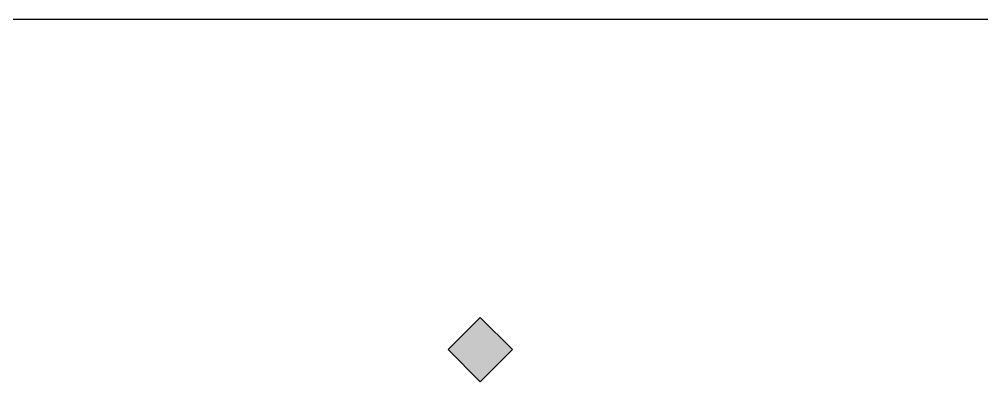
# Model space of a CAD drawing. Extents: x 1919 to 2339, y -1533 to -939.
# Drawn here: x 2027.65 to 2033.52, y -1373.59 to -1371.38 of the extents above; entities that cross this region are included whole.
import ezdxf

# ---------------------------------------------------------------- set-up
doc = ezdxf.new("R2010")
doc.units = 0
doc.header["$LTSCALE"] = 7
doc.header["$MEASUREMENT"] = 0
doc.layers.add('D', color=2, linetype='CONTINUOUS')
doc.layers.add('DWG', color=7, linetype='CONTINUOUS')

msp = doc.modelspace()

# ---------------------------------------------------------------- hatches: boundary and pattern name
at = {"layer": 'D', "extrusion": (0, 0, -1)}
msp.add_hatch(color=256, dxfattribs=at).paths.add_polyline_path([(-2030.4609, -1373.1958), (-2030.6568, -1373.3917), (-2030.4609, -1373.5876), (-2030.2649, -1373.3917)], flags=0)

# ---------------------------------------------------------------- linework, layer by layer
at = {"layer": 'D'}
for p, q in [((2030.2649, -1373.3917), (2030.4609, -1373.1958)), ((2030.4609, -1373.1958), (2030.6568, -1373.3917)), ((2030.4609, -1373.5876), (2030.2649, -1373.3917)), ((2030.6568, -1373.3917), (2030.4609, -1373.5876))]:
    msp.add_line(p, q, dxfattribs=at)
at = {"layer": 'DWG', "linetype": 'Continuous'}
msp.add_line((1989.9805, -1371.3789), (2111.1805, -1371.3789), dxfattribs=at)

doc.saveas('drawing.dxf')
